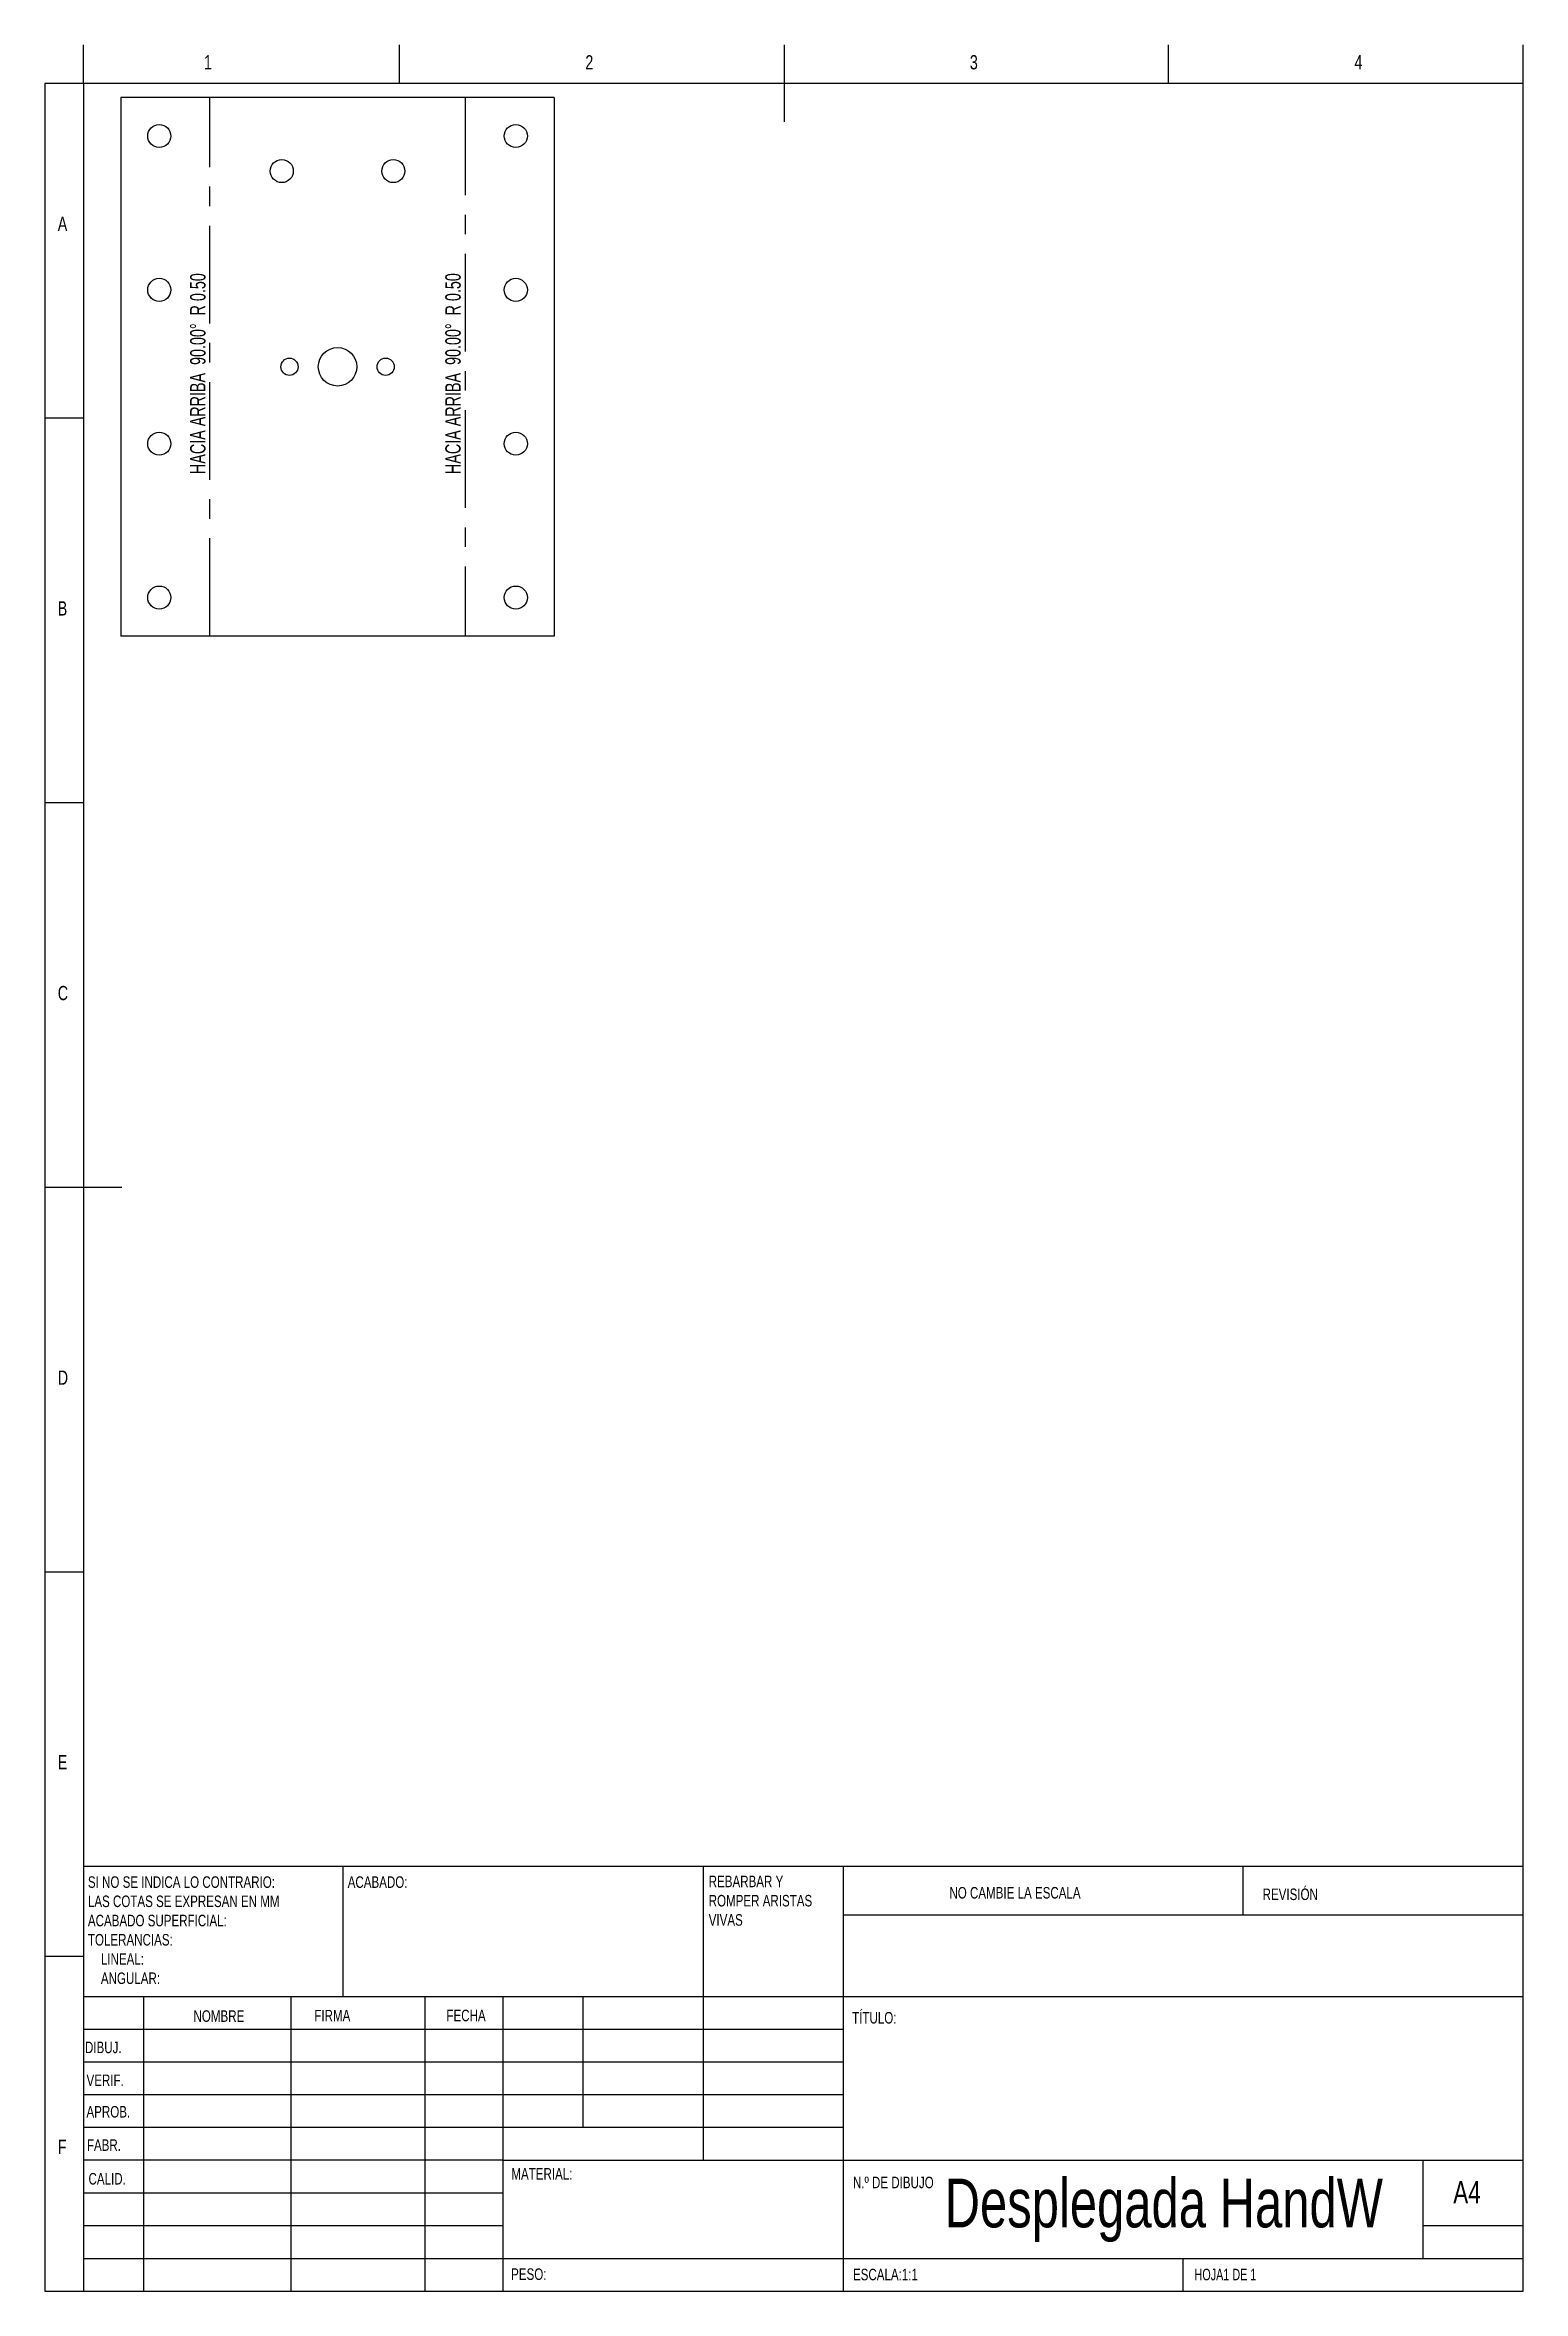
# Model space of a CAD drawing. Header units: millimetres. Extents: x 13 to 205, y 5 to 297.
import ezdxf

# ---------------------------------------------------------------- set-up
doc = ezdxf.new("R2010")
doc.units = ezdxf.units.MM
doc.linetypes.add('CENTERX2', pattern=[20.32, 12.7, -2.54, 2.54, -2.54])
doc.layers.add('CROQUIS', color=4, linetype='Continuous')
doc.styles.add('SLDTEXTSTYLE0', font='TXT', dxfattribs={"width": 0.75})
doc.styles.add('SLDTEXTSTYLE1', font='TXT', dxfattribs={"width": 0.7})
doc.styles.add('SLDTEXTSTYLE2', font='TXT', dxfattribs={"width": 0.696429})

# ---------------------------------------------------------------- blocks, each defined once
blk = doc.blocks.new('SW_NOTE_0')
at = {"color": 0, "linetype": 'Continuous', "lineweight": 0, "char_height": 1.5, "attachment_point": 1, "style": 'SLDTEXTSTYLE0'}
for s, insert in [('REBARBAR Y', (0, 1.93)), ('ROMPER ARISTAS', (0, -0.57)), ('VIVAS', (0, -3.07))]:
    blk.add_mtext(s, dxfattribs=dict(at, insert=insert))
blk = doc.blocks.new('SW_NOTE_1')
at = {"color": 0, "linetype": 'Continuous', "lineweight": 0, "char_height": 1.5, "attachment_point": 1, "style": 'SLDTEXTSTYLE0'}
for s, insert in [('SI NO SE INDICA LO CONTRARIO:', (0, 1.93)), ('LAS COTAS SE EXPRESAN EN MM', (0, -0.57)), ('ACABADO SUPERFICIAL:', (0, -3.07)), ('TOLERANCIAS:', (0, -5.57)), ('LINEAL:', (1.69, -8.07)), ('ANGULAR:', (1.69, -10.57))]:
    blk.add_mtext(s, dxfattribs=dict(at, insert=insert))

msp = doc.modelspace()

# ---------------------------------------------------------------- linework, layer by layer
for p, q in [((22.67, 290.16), (22.67, 220.16)), ((79.03, 290.16), (22.67, 290.16)), ((79.03, 290.16), (79.03, 220.16)), ((79.03, 220.16), (22.67, 220.16))]:
    msp.add_line(p, q)
at = {"color": 7, "linetype": 'CENTERX2'}
for p, q in [((34.26, 220.16), (34.26, 290.16)), ((67.44, 290.16), (67.44, 220.16))]:
    msp.add_line(p, q, dxfattribs=at)
for centre, radius in [((27.67, 285.16), 1.5), ((74.03, 285.16), 1.5), ((43.6, 280.6), 1.5), ((58.1, 280.6), 1.5), ((27.67, 265.16), 1.5), ((74.03, 265.16), 1.5), ((50.85, 255.16), 2.5), ((44.6, 255.16), 1.12), ((57.1, 255.16), 1.12), ((27.67, 245.16), 1.5), ((74.03, 245.16), 1.5), ((27.67, 225.16), 1.5), ((74.03, 225.16), 1.5)]:
    msp.add_circle(centre, radius)
at = {"layer": 'CROQUIS', "color": 4}
for p, q in [((17.8, 292), (17.8, 297)), ((58.9, 292), (58.9, 297)), ((108.9, 297), (108.9, 287)), ((158.9, 292), (158.9, 297)), ((205, 292), (205, 297)), ((12.8, 292), (12.8, 5)), ((17.8, 292), (12.8, 292)), ((17.8, 292), (17.8, 5)), ((205, 292), (17.8, 292)), ((205, 5), (205, 292)), ((17.8, 248.5), (12.8, 248.5)), ((12.8, 198.5), (17.8, 198.5)), ((12.8, 148.5), (22.8, 148.5)), ((12.8, 98.5), (17.8, 98.5)), ((17.8, 60.25), (205, 60.25)), ((17.8, 60.25), (17.8, 5)), ((17.8, 60.25), (17.8, 5)), ((51.6, 43.25), (51.6, 60.25)), ((98.4, 60.25), (98.4, 22)), ((116.6, 60.25), (116.6, 5)), ((168.6, 53.88), (168.6, 60.25)), ((205, 53.88), (116.6, 53.88)), ((17.8, 48.5), (12.8, 48.5)), ((205, 43.25), (17.8, 43.25)), ((25.6, 43.25), (25.6, 5)), ((44.79, 43.25), (44.79, 5)), ((62.2, 43.25), (62.2, 5)), ((72.4, 5), (72.4, 43.25)), ((82.8, 26.25), (82.8, 43.25)), ((116.6, 39), (17.8, 39)), ((116.6, 34.75), (17.8, 34.75)), ((116.6, 30.5), (17.8, 30.5)), ((116.6, 26.25), (17.8, 26.25)), ((72.4, 22), (17.8, 22)), ((72.4, 22), (205, 22)), ((192, 9.25), (192, 22)), ((72.4, 17.75), (17.8, 17.75)), ((72.4, 13.5), (17.8, 13.5)), ((205, 13.5), (192, 13.5)), ((17.8, 9.25), (205, 9.25)), ((160.8, 5), (160.8, 9.25)), ((12.8, 5), (17.8, 5)), ((17.8, 5), (205, 5))]:
    msp.add_line(p, q, dxfattribs=at)

# ---------------------------------------------------------------- block references
at = {"color": 7, "linetype": 'Continuous', "lineweight": 0}
for name, p in [('SW_NOTE_1', (18.39, 56.99)), ('SW_NOTE_0', (99.11, 57.07))]:
    msp.add_blockref(name, p, dxfattribs=at)

# ---------------------------------------------------------------- texts
for s, insert, char_height, attachment_point, style in [('1', (33.48, 295.67), 1.85, 1, 'SLDTEXTSTYLE0'), ('2', (83.07, 295.67), 1.85, 1, 'SLDTEXTSTYLE0'), ('3', (133.07, 295.67), 1.85, 1, 'SLDTEXTSTYLE0'), ('4', (183.07, 295.67), 1.85, 1, 'SLDTEXTSTYLE0'), ('A', (14.47, 274.67), 1.85, 1, 'SLDTEXTSTYLE0'), ('B', (14.47, 224.67), 1.85, 1, 'SLDTEXTSTYLE0'), ('C', (14.47, 174.67), 1.85, 1, 'SLDTEXTSTYLE0'), ('D', (14.47, 124.67), 1.85, 1, 'SLDTEXTSTYLE0'), ('E', (14.47, 74.67), 1.85, 1, 'SLDTEXTSTYLE0'), ('ACABADO:', (52.17, 58.92), 1.5, 1, 'SLDTEXTSTYLE0'), ('NO CAMBIE LA ESCALA', (130.41, 57.53), 1.5, 1, 'SLDTEXTSTYLE0'), ('REVISIÓN', (171.13, 57.33), 1.5, 1, 'SLDTEXTSTYLE0'), ('NOMBRE', (32.12, 41.5), 1.5, 1, 'SLDTEXTSTYLE0'), ('FIRMA', (47.83, 41.56), 1.5, 1, 'SLDTEXTSTYLE0'), ('FECHA', (65.01, 41.58), 1.5, 1, 'SLDTEXTSTYLE0'), ('TÍTULO:', (117.76, 41.28), 1.5, 1, 'SLDTEXTSTYLE0'), ('DIBUJ.', (18.01, 37.43), 1.5, 1, 'SLDTEXTSTYLE0'), ('VERIF.', (18.21, 33.15), 1.5, 1, 'SLDTEXTSTYLE0'), ('APROB.', (18.2, 29.06), 1.5, 1, 'SLDTEXTSTYLE0'), ('F', (14.47, 24.67), 1.85, 1, 'SLDTEXTSTYLE0'), ('FABR.', (18.26, 24.73), 1.5, 1, 'SLDTEXTSTYLE0'), ('MATERIAL:', (73.45, 20.99), 1.5, 1, 'SLDTEXTSTYLE0'), ('CALID.', (18.47, 20.35), 1.5, 1, 'SLDTEXTSTYLE0'), ('N.º DE DIBUJO', (117.87, 19.87), 1.5, 1, 'SLDTEXTSTYLE0'), ('Desplegada HandW', (158.28, 19.63), 6.35, 2, 'SLDTEXTSTYLE0'), ('A4', (195.92, 19.3), 2.91, 1, 'SLDTEXTSTYLE0'), ('PESO:', (73.42, 7.95), 1.499, 1, 'SLDTEXTSTYLE0'), ('ESCALA:1:1', (117.87, 7.9), 1.5, 1, 'SLDTEXTSTYLE0'), ('HOJA1 DE 1', (162.28, 7.9), 1.5, 1, 'SLDTEXTSTYLE1')]:
    msp.add_mtext(s, dxfattribs=dict(at, insert=insert, char_height=char_height, attachment_point=attachment_point, style=style))
at = {"color": 7, "linetype": 'Continuous', "lineweight": 0, "char_height": 2, "attachment_point": 2, "rotation": 90, "style": 'SLDTEXTSTYLE2'}
for insert in [(31.68, 254.27), (64.86, 254.27)]:
    msp.add_mtext('HACIA ARRIBA  90.00°  R 0.50', dxfattribs=dict(at, insert=insert))

doc.saveas('drawing.dxf')
